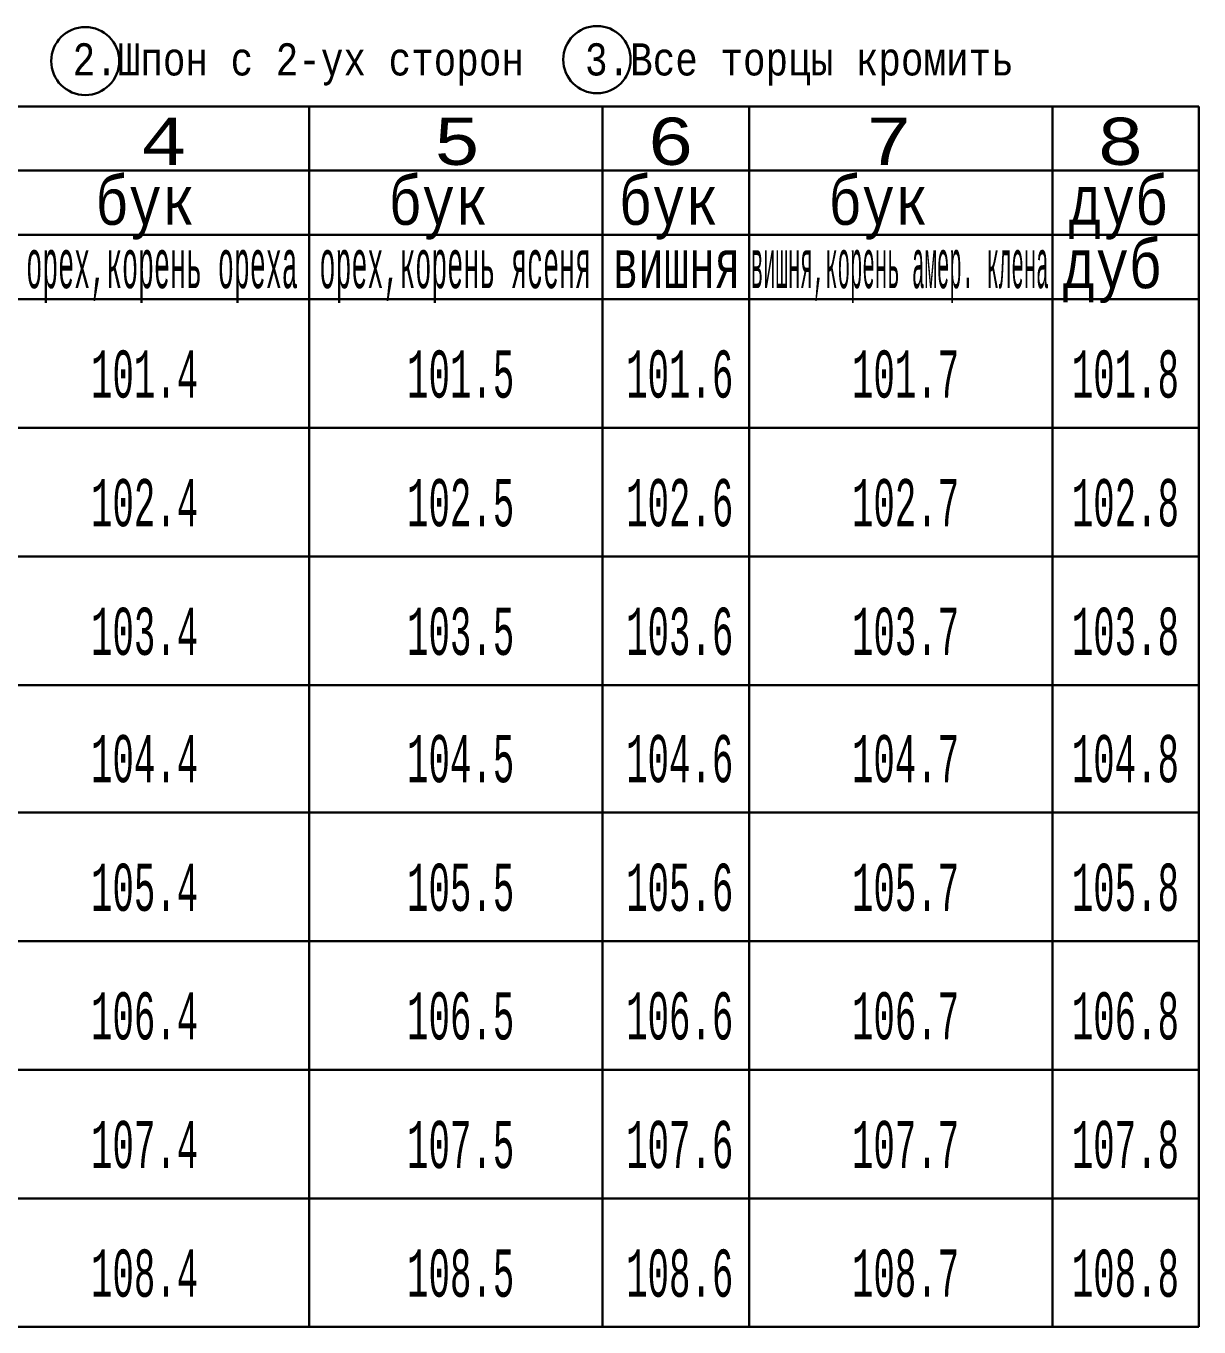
# Model space of a CAD drawing. Header units: metres. Extents: x 412 to 2155, y 1917 to 2930.
# Drawn here: x 1243 to 2155, y 1917 to 2929 of the extents above; entities that cross this region are included whole.
import ezdxf
from ezdxf.enums import TextEntityAlignment as Align

# ---------------------------------------------------------------- set-up
doc = ezdxf.new("R2010")
doc.units = ezdxf.units.M
doc.layers.add('Размеры', color=7, linetype='Continuous', lineweight=18)
doc.styles.add('АЛЕКС', font='cour.ttf', dxfattribs={"width": 0.7})

msp = doc.modelspace()

# ---------------------------------------------------------------- linework, layer by layer
at = {"layer": 'Размеры', "lineweight": 30}
for points in [[(412.18, 2866.06), (2154.86, 2866.06)], [(1463.39, 2866.06), (1463.39, 1917.06)], [(1691.3, 2866.06), (1691.3, 1917.06)], [(1805.25, 2866.06), (1805.25, 1917.06)], [(2040.9, 2866.06), (2040.9, 1917.06)], [(2154.86, 2866.06), (2154.86, 1917.06)], [(712.5, 2816.06), (2154.86, 2816.06)], [(712.5, 2766.06), (2154.86, 2766.06)], [(412.18, 2716.06), (2154.86, 2716.06)], [(412.18, 2616.06), (2154.86, 2616.06)], [(412.18, 2516.06), (2154.86, 2516.06)], [(412.18, 2416.06), (2154.86, 2416.06)], [(412.18, 2317.06), (2154.86, 2317.06)], [(412.18, 2217.06), (2154.86, 2217.06)], [(412.18, 2117.06), (2154.86, 2117.06)], [(412.18, 2017.06), (2154.86, 2017.06)], [(412.18, 1917.06), (2154.86, 1917.06)]]:
    msp.add_lwpolyline(points, dxfattribs=at)
for centre, radius in [((1289.29, 2901.27), 26.45), ((1686.99, 2902.36), 26.15)]:
    msp.add_circle(centre, radius, dxfattribs=at)

# ---------------------------------------------------------------- texts
at = {"layer": 'Размеры', "style": 'АЛЕКС', "width": 0.7}
for s, height, p in [('2.Шпон с 2-ух сторон', 25, (1279.5, 2890.07)), ('3.Все торцы кромить', 25, (1677.71, 2890.07)), ('бук', 36.715, (1297.25, 2773.98)), ('бук', 36.715, (1525.16, 2773.98)), ('бук', 36.715, (1704.09, 2773.98)), ('бук', 36.715, (1867.02, 2773.98)), ('дуб', 36.715, (2053.69, 2773.98)), ('дуб', 36.715, (2048.86, 2724.7))]:
    msp.add_text(s, height=height, dxfattribs=at).set_placement(p)
at = {"layer": 'Размеры', "style": 'АЛЕКС'}
for s, p in [('4', (1331.91, 2820.56)), ('5', (1559.81, 2820.56)), ('6', (1725.85, 2820.56)), ('7', (1895.38, 2820.56)), ('8', (2075.45, 2820.56))]:
    msp.add_text(s, height=36.71, dxfattribs=at).set_placement(p)
for s, height, width, p, p2 in [('орех,корень ореха', 36.7148, 0.321879, (1243.45, 2724.7), (1454.48, 2724.7)), ('орех,корень ясеня', 36.7148, 0.321879, (1471.35, 2724.7), (1682.39, 2724.7)), ('вишня', 36.715, 0.513718, (1699.26, 2724.7), (1798.32, 2724.7)), ('вишня,корень амер. клена', 36.7148, 0.250202, (1806.45, 2724.7), (2038.03, 2724.7)), ('101.4', 36.715, 0.431995, (1293.78, 2639.59), (1377.08, 2639.59)), ('101.5', 36.715, 0.431995, (1539.42, 2639.59), (1622.72, 2639.59)), ('101.6', 36.715, 0.431995, (1709.66, 2639.59), (1792.96, 2639.59)), ('101.7', 36.715, 0.431995, (1885.18, 2639.59), (1968.48, 2639.59)), ('101.8', 36.715, 0.431995, (2056.03, 2639.59), (2139.33, 2639.59)), ('102.4', 36.715, 0.431995, (1293.78, 2539.59), (1377.08, 2539.59)), ('102.5', 36.715, 0.431995, (1539.42, 2539.59), (1622.72, 2539.59)), ('102.6', 36.715, 0.431995, (1709.66, 2539.59), (1792.96, 2539.59)), ('102.7', 36.715, 0.431995, (1885.18, 2539.59), (1968.48, 2539.59)), ('102.8', 36.715, 0.431995, (2056.03, 2539.59), (2139.33, 2539.59)), ('103.4', 36.715, 0.431995, (1293.78, 2439.59), (1377.08, 2439.59)), ('103.5', 36.715, 0.431995, (1539.42, 2439.59), (1622.72, 2439.59)), ('103.6', 36.715, 0.431995, (1709.66, 2439.59), (1792.96, 2439.59)), ('103.7', 36.715, 0.431995, (1885.18, 2439.59), (1968.48, 2439.59)), ('103.8', 36.715, 0.431995, (2056.03, 2439.59), (2139.33, 2439.59)), ('104.4', 36.715, 0.431995, (1293.78, 2340.59), (1377.08, 2340.59)), ('104.5', 36.715, 0.431995, (1539.42, 2340.59), (1622.72, 2340.59)), ('104.6', 36.715, 0.431995, (1709.66, 2340.59), (1792.96, 2340.59)), ('104.7', 36.715, 0.431995, (1885.18, 2340.59), (1968.48, 2340.59)), ('104.8', 36.715, 0.431995, (2056.03, 2340.59), (2139.33, 2340.59)), ('105.4', 36.715, 0.431995, (1293.78, 2240.59), (1377.08, 2240.59)), ('105.5', 36.715, 0.431995, (1539.42, 2240.59), (1622.72, 2240.59)), ('105.6', 36.715, 0.431995, (1709.66, 2240.59), (1792.96, 2240.59)), ('105.7', 36.715, 0.431995, (1885.18, 2240.59), (1968.48, 2240.59)), ('105.8', 36.715, 0.431995, (2056.03, 2240.59), (2139.33, 2240.59)), ('106.4', 36.715, 0.431995, (1293.78, 2140.59), (1377.08, 2140.59)), ('106.5', 36.715, 0.431995, (1539.42, 2140.59), (1622.72, 2140.59)), ('106.6', 36.715, 0.431995, (1709.66, 2140.59), (1792.96, 2140.59)), ('106.7', 36.715, 0.431995, (1885.18, 2140.59), (1968.48, 2140.59)), ('106.8', 36.715, 0.431995, (2056.03, 2140.59), (2139.33, 2140.59)), ('107.4', 36.715, 0.431995, (1293.78, 2040.59), (1377.08, 2040.59)), ('107.5', 36.715, 0.431995, (1539.42, 2040.59), (1622.72, 2040.59)), ('107.6', 36.715, 0.431995, (1709.66, 2040.59), (1792.96, 2040.59)), ('107.7', 36.715, 0.431995, (1885.18, 2040.59), (1968.48, 2040.59)), ('107.8', 36.715, 0.431995, (2056.03, 2040.59), (2139.33, 2040.59)), ('108.4', 36.715, 0.431995, (1293.78, 1940.59), (1377.08, 1940.59)), ('108.5', 36.715, 0.431995, (1539.42, 1940.59), (1622.72, 1940.59)), ('108.6', 36.715, 0.431995, (1709.66, 1940.59), (1792.96, 1940.59)), ('108.7', 36.715, 0.431995, (1885.18, 1940.59), (1968.48, 1940.59)), ('108.8', 36.715, 0.431995, (2056.03, 1940.59), (2139.33, 1940.59))]:
    msp.add_text(s, height=height, dxfattribs=dict(at, width=width)).set_placement(p, p2, align=Align.FIT)

doc.saveas('drawing.dxf')
